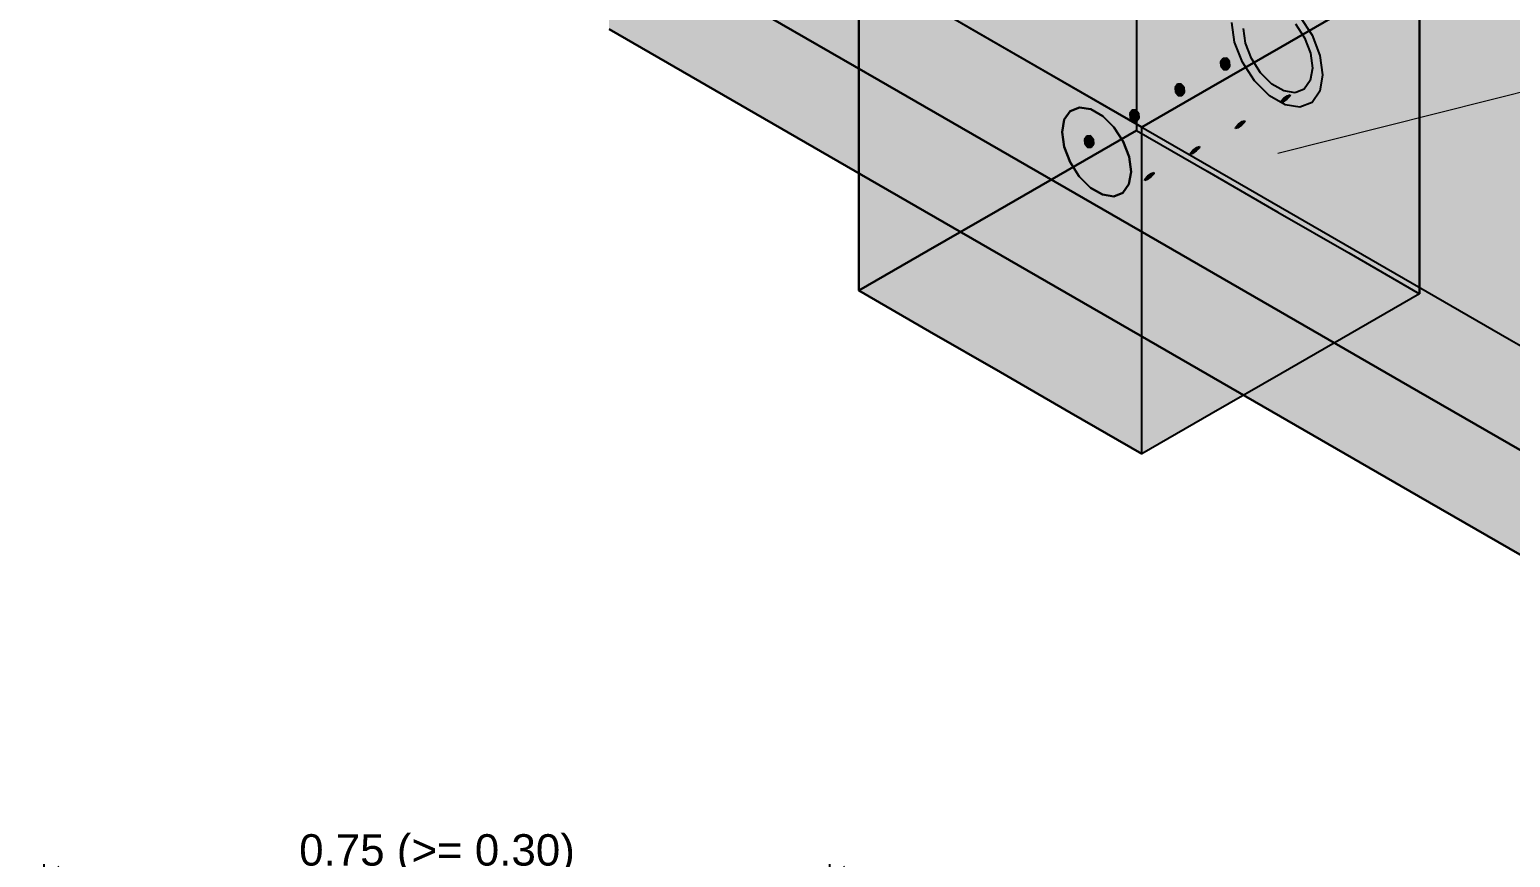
# Model space of a CAD drawing. Header units: metres. Extents: x 0 to 14.2, y 0 to 5.9.
# Drawn here: x 2.686 to 4.1, y 2.522 to 3.313 of the extents above; entities that cross this region are included whole.
import ezdxf

# ---------------------------------------------------------------- set-up
doc = ezdxf.new("R2010")
doc.units = ezdxf.units.M
doc.header["$LTSCALE"] = 0.25
doc.layers.add('COTAS', color=94, linetype='CONTINUOUS', lineweight=18)
doc.layers.add('LLAMADAS', color=30, linetype='CONTINUOUS', lineweight=18)
doc.layers.add('ISO-ARISTAS', color=8, linetype='CONTINUOUS')
doc.layers.add('ISO-CONCRETO-SUP', color=254, linetype='CONTINUOUS', true_color=0xe8e8e8)
doc.styles.get("Standard").update_dxf_attribs({"font": 'arial.ttf'})
doc.dimstyles.new('COT-10', dxfattribs={"dimscale": 0.01, "dimtxt": 3, "dimasz": 2.2, "dimexe": 1.6, "dimexo": 1.2, "dimgap": 1, "dimtad": 1, "dimzin": 0, "dimdsep": 46, "dimtxsty": 'Standard', "dimtsz": 1.4, "dimcen": 2.5, "dimclrd": 256, "dimclre": 256, "dimclrt": 7, "dimazin": 3, "dimtfac": 1, "dimtmove": 0, "dimatfit": 3})

msp = doc.modelspace()

# ---------------------------------------------------------------- linework, layer by layer
at = {"layer": 'ISO-ARISTAS', "color": 250}
for p, q in [((3.4969, 3.265), (3.2393, 3.4138)), ((3.4969, 3.265), (3.2393, 3.4138)), ((3.4969, 3.265), (3.2393, 3.4138)), ((3.2393, 3.4138), (3.4969, 3.265)), ((3.4779, 3.298), (3.4779, 3.376)), ((3.4779, 3.376), (3.4779, 3.298)), ((3.7429, 3.373), (3.7429, 3.295)), ((3.7429, 3.373), (3.7429, 3.295)), ((4.0131, 3.295), (4.0131, 3.373)), ((4.0131, 3.373), (4.0131, 3.295)), ((3.613, 3.298), (3.5454, 3.337)), ((3.613, 3.298), (3.5454, 3.337)), ((3.9468, 3.3348), (3.8806, 3.2965)), ((3.8806, 3.2965), (3.9468, 3.3348)), ((3.8989, 3.3259), (3.9105, 3.3081)), ((3.4969, 3.165), (3.2393, 3.3138)), ((3.2393, 3.3138), (3.4969, 3.165)), ((3.5835, 3.315), (3.8412, 3.1663)), ((3.5835, 3.315), (3.8412, 3.1663)), ((3.8366, 3.3015), (3.834, 3.3201)), ((3.847, 3.3003), (3.8451, 3.3145)), ((3.847, 3.3003), (3.8451, 3.3145)), ((3.8946, 3.319), (3.9033, 3.3054)), ((3.8946, 3.319), (3.9033, 3.3054)), ((3.4779, 3.22), (3.4779, 3.298)), ((3.4779, 3.298), (3.4779, 3.22)), ((3.6805, 3.259), (3.613, 3.298)), ((3.6805, 3.259), (3.613, 3.298)), ((3.7429, 3.295), (3.7429, 3.217)), ((3.7429, 3.295), (3.7429, 3.217)), ((3.8806, 3.2965), (3.8143, 3.2583)), ((3.8143, 3.2583), (3.8806, 3.2965)), ((3.8441, 3.2821), (3.8366, 3.3015)), ((3.8527, 3.2856), (3.847, 3.3003)), ((3.8527, 3.2856), (3.847, 3.3003)), ((3.9033, 3.3054), (3.909, 3.2907)), ((3.9033, 3.3054), (3.909, 3.2907)), ((3.9105, 3.3081), (3.918, 3.2887)), ((4.0131, 3.217), (4.0131, 3.295)), ((4.0131, 3.295), (4.0131, 3.217)), ((3.8255, 3.2859), (3.8232, 3.2826)), ((3.8232, 3.2826), (3.8234, 3.2782)), ((3.829, 3.286), (3.8255, 3.2859)), ((3.8317, 3.2829), (3.829, 3.286)), ((3.8319, 3.2785), (3.8317, 3.2829)), ((3.8556, 3.2643), (3.8441, 3.2821)), ((3.8614, 3.272), (3.8527, 3.2856)), ((3.8614, 3.272), (3.8527, 3.2856)), ((3.909, 3.2907), (3.9109, 3.2765)), ((3.909, 3.2907), (3.9109, 3.2765)), ((3.918, 3.2887), (3.9206, 3.2701)), ((3.8234, 3.2782), (3.8261, 3.2751)), ((3.8261, 3.2751), (3.8296, 3.2753)), ((3.8296, 3.2753), (3.8319, 3.2785)), ((3.8721, 3.2613), (3.8614, 3.272)), ((3.8721, 3.2613), (3.8614, 3.272)), ((3.9109, 3.2765), (3.9088, 3.2646)), ((3.9109, 3.2765), (3.9088, 3.2646)), ((3.9206, 3.2701), (3.918, 3.2545)), ((3.7546, 3.1163), (3.4969, 3.265)), ((3.7546, 3.1163), (3.4969, 3.265)), ((3.7546, 3.1163), (3.4969, 3.265)), ((3.4969, 3.265), (3.7546, 3.1163)), ((3.7481, 3.22), (3.6805, 3.259)), ((3.7481, 3.22), (3.6805, 3.259)), ((3.8143, 3.2583), (3.7481, 3.22)), ((3.7481, 3.22), (3.8143, 3.2583)), ((3.7822, 3.2611), (3.7799, 3.2579)), ((3.7799, 3.2579), (3.7801, 3.2534)), ((3.7801, 3.2534), (3.7828, 3.2504)), ((3.7857, 3.2612), (3.7822, 3.2611)), ((3.7884, 3.2582), (3.7857, 3.2612)), ((3.7863, 3.2505), (3.7886, 3.2537)), ((3.7886, 3.2537), (3.7884, 3.2582)), ((3.8698, 3.2502), (3.8556, 3.2643)), ((3.8835, 3.2547), (3.8721, 3.2613)), ((3.8835, 3.2547), (3.8721, 3.2613)), ((3.8943, 3.253), (3.8835, 3.2547)), ((3.8943, 3.253), (3.8835, 3.2547)), ((3.9031, 3.2565), (3.8943, 3.253)), ((3.9031, 3.2565), (3.8943, 3.253)), ((3.9088, 3.2646), (3.9031, 3.2565)), ((3.9088, 3.2646), (3.9031, 3.2565)), ((3.918, 3.2545), (3.9105, 3.2438)), ((3.6885, 3.239), (3.6797, 3.2355)), ((3.6797, 3.2355), (3.6885, 3.239)), ((3.6992, 3.2373), (3.6885, 3.239)), ((3.6885, 3.239), (3.6992, 3.2373)), ((3.7828, 3.2504), (3.7863, 3.2505)), ((3.8848, 3.2415), (3.8698, 3.2502)), ((3.8808, 3.2436), (3.881, 3.2449)), ((3.8831, 3.2444), (3.8808, 3.2436)), ((3.881, 3.2449), (3.8837, 3.2477)), ((3.8866, 3.2469), (3.8831, 3.2444)), ((3.8837, 3.2477), (3.8872, 3.2502)), ((3.8989, 3.2393), (3.8848, 3.2415)), ((3.8892, 3.2497), (3.8866, 3.2469)), ((3.8872, 3.2502), (3.8895, 3.2511)), ((3.8895, 3.2511), (3.8892, 3.2497)), ((3.9105, 3.2438), (3.8989, 3.2393)), ((3.6739, 3.2274), (3.6719, 3.2155)), ((3.6719, 3.2155), (3.6739, 3.2274)), ((3.6797, 3.2355), (3.6739, 3.2274)), ((3.6739, 3.2274), (3.6797, 3.2355)), ((3.7107, 3.2307), (3.6992, 3.2373)), ((3.6992, 3.2373), (3.7107, 3.2307)), ((3.7214, 3.22), (3.7107, 3.2307)), ((3.7107, 3.2307), (3.7214, 3.22)), ((3.7389, 3.2364), (3.7366, 3.2331)), ((3.7366, 3.2331), (3.7368, 3.2287)), ((3.7368, 3.2287), (3.7395, 3.2256)), ((3.7424, 3.2365), (3.7389, 3.2364)), ((3.7395, 3.2256), (3.743, 3.2258)), ((3.7451, 3.2334), (3.7424, 3.2365)), ((3.743, 3.2258), (3.7453, 3.229)), ((3.7453, 3.229), (3.7451, 3.2334)), ((3.8404, 3.223), (3.8439, 3.2255)), ((3.8459, 3.2249), (3.8433, 3.2222)), ((3.8439, 3.2255), (3.8462, 3.2263)), ((3.8462, 3.2263), (3.8459, 3.2249)), ((3.4779, 3.142), (3.4779, 3.22)), ((3.4779, 3.22), (3.4779, 3.142)), ((3.6719, 3.2155), (3.6738, 3.2013)), ((3.6738, 3.2013), (3.6719, 3.2155)), ((3.6766, 3.1787), (3.7429, 3.217)), ((3.7429, 3.217), (3.6766, 3.1787)), ((3.6956, 3.2116), (3.6933, 3.2084)), ((3.6991, 3.2117), (3.6956, 3.2116)), ((3.7018, 3.2087), (3.6991, 3.2117)), ((3.7301, 3.2064), (3.7214, 3.22)), ((3.7214, 3.22), (3.7301, 3.2064)), ((3.7429, 3.217), (3.8104, 3.178)), ((3.7429, 3.217), (3.8104, 3.178)), ((3.7481, 3.142), (3.7481, 3.22)), ((3.7481, 3.142), (3.7481, 3.22)), ((3.8374, 3.2188), (3.8377, 3.2202)), ((3.8398, 3.2196), (3.8374, 3.2188)), ((3.8377, 3.2202), (3.8404, 3.223)), ((3.8433, 3.2222), (3.8398, 3.2196)), ((4.0131, 3.139), (4.0131, 3.217)), ((4.0131, 3.217), (4.0131, 3.139)), ((3.6738, 3.2013), (3.6795, 3.1866)), ((3.6795, 3.1866), (3.6738, 3.2013)), ((3.6933, 3.2084), (3.6935, 3.2039)), ((3.6935, 3.2039), (3.6962, 3.2009)), ((3.6962, 3.2009), (3.6997, 3.201)), ((3.6997, 3.201), (3.702, 3.2042)), ((3.702, 3.2042), (3.7018, 3.2087)), ((3.7358, 3.1917), (3.7301, 3.2064)), ((3.7301, 3.2064), (3.7358, 3.1917)), ((3.7941, 3.1941), (3.7944, 3.1954)), ((3.7944, 3.1954), (3.7971, 3.1982)), ((3.8, 3.1974), (3.7965, 3.1949)), ((3.7971, 3.1982), (3.8006, 3.2007)), ((3.8026, 3.2002), (3.8, 3.1974)), ((3.8006, 3.2007), (3.8029, 3.2016)), ((3.8029, 3.2016), (3.8026, 3.2002)), ((3.6795, 3.1866), (3.6882, 3.173)), ((3.6882, 3.173), (3.6795, 3.1866)), ((3.7377, 3.1775), (3.7358, 3.1917)), ((3.7358, 3.1917), (3.7377, 3.1775)), ((3.7965, 3.1949), (3.7941, 3.1941)), ((3.6104, 3.1405), (3.6766, 3.1787)), ((3.6766, 3.1787), (3.6104, 3.1405)), ((3.6882, 3.173), (3.6989, 3.1623)), ((3.6989, 3.1623), (3.6882, 3.173)), ((3.7356, 3.1656), (3.7377, 3.1775)), ((3.7377, 3.1775), (3.7356, 3.1656)), ((3.7508, 3.1693), (3.7511, 3.1707)), ((3.7532, 3.1701), (3.7508, 3.1693)), ((3.7511, 3.1707), (3.7538, 3.1735)), ((3.7567, 3.1727), (3.7532, 3.1701)), ((3.7538, 3.1735), (3.7573, 3.176)), ((3.7593, 3.1754), (3.7567, 3.1727)), ((3.7573, 3.176), (3.7596, 3.1768)), ((3.7596, 3.1768), (3.7593, 3.1754)), ((3.8104, 3.178), (3.878, 3.139)), ((3.8104, 3.178), (3.878, 3.139)), ((3.7546, 3.0163), (3.4969, 3.165)), ((3.4969, 3.165), (3.7546, 3.0163)), ((3.6989, 3.1623), (3.7103, 3.1557)), ((3.7103, 3.1557), (3.6989, 3.1623)), ((3.7103, 3.1557), (3.7211, 3.154)), ((3.7211, 3.154), (3.7103, 3.1557)), ((3.7211, 3.154), (3.7299, 3.1575)), ((3.7299, 3.1575), (3.7211, 3.154)), ((3.7299, 3.1575), (3.7356, 3.1656)), ((3.7356, 3.1656), (3.7299, 3.1575)), ((3.8412, 3.1663), (4.0988, 3.0175)), ((3.8412, 3.1663), (4.0988, 3.0175)), ((3.4779, 3.064), (3.4779, 3.142)), ((3.4779, 3.142), (3.4779, 3.064)), ((3.5441, 3.1023), (3.6104, 3.1405)), ((3.6104, 3.1405), (3.5441, 3.1023)), ((3.7481, 3.064), (3.7481, 3.142)), ((3.7481, 3.064), (3.7481, 3.142)), ((3.878, 3.139), (3.9455, 3.1)), ((3.878, 3.139), (3.9455, 3.1)), ((4.0131, 3.061), (4.0131, 3.139)), ((4.0131, 3.139), (4.0131, 3.061)), ((4.0122, 2.9675), (3.7546, 3.1163)), ((4.0122, 2.9675), (3.7546, 3.1163)), ((4.0122, 2.9675), (3.7546, 3.1163)), ((3.7546, 3.1163), (4.0122, 2.9675)), ((3.4779, 3.064), (3.5441, 3.1023)), ((3.5441, 3.1023), (3.4779, 3.064)), ((3.9455, 3.1), (4.0131, 3.061)), ((3.9455, 3.1), (4.0131, 3.061)), ((3.5454, 3.025), (3.4779, 3.064)), ((3.4779, 3.064), (3.5454, 3.025)), ((3.7481, 2.986), (3.7481, 3.064)), ((3.7481, 2.986), (3.7481, 3.064)), ((4.0131, 3.061), (3.9468, 3.0228)), ((4.0131, 3.061), (3.9468, 3.0228)), ((3.613, 2.986), (3.5454, 3.025)), ((3.5454, 3.025), (3.613, 2.986)), ((4.0122, 2.8675), (3.7546, 3.0163)), ((3.7546, 3.0163), (4.0122, 2.8675)), ((3.9468, 3.0228), (3.8806, 2.9845)), ((3.9468, 3.0228), (3.8806, 2.9845)), ((4.0988, 3.0175), (4.3565, 2.8688)), ((4.0988, 3.0175), (4.3565, 2.8688)), ((3.6805, 2.947), (3.613, 2.986)), ((3.613, 2.986), (3.6805, 2.947)), ((3.7481, 2.908), (3.7481, 2.986)), ((3.7481, 2.908), (3.7481, 2.986)), ((3.8806, 2.9845), (3.8143, 2.9463)), ((3.8806, 2.9845), (3.8143, 2.9463)), ((4.2699, 2.8188), (4.0122, 2.9675)), ((4.2699, 2.8188), (4.0122, 2.9675)), ((4.2699, 2.8188), (4.0122, 2.9675)), ((4.0122, 2.9675), (4.2699, 2.8188)), ((3.7481, 2.908), (3.6805, 2.947)), ((3.6805, 2.947), (3.7481, 2.908)), ((3.8143, 2.9463), (3.7481, 2.908)), ((3.8143, 2.9463), (3.7481, 2.908)), ((4.2699, 2.7188), (4.0122, 2.8675)), ((4.0122, 2.8675), (4.2699, 2.7188))]:
    msp.add_line(p, q, dxfattribs=at)
at = {"layer": 'ISO-CONCRETO-SUP', "true_color": 0xadada8}
for points in [[(3.2393, 3.4138), (3.4969, 3.265), (3.2393, 3.6638), (3.4969, 3.515)], [(3.8412, 3.4163), (4.0988, 3.2675), (3.8412, 3.6663), (4.0988, 3.5175)], [(3.7546, 3.3663), (4.0122, 3.2175), (3.7546, 3.6163), (4.0122, 3.4675)], [(3.5835, 3.315), (3.8412, 3.1663), (3.5835, 3.565), (3.8412, 3.4163)], [(3.4969, 3.265), (3.7546, 3.1163), (3.4969, 3.515), (3.7546, 3.3663)], [(4.0988, 3.2675), (4.3565, 3.1188), (4.0988, 3.5175), (4.3565, 3.3688)], [(4.0122, 3.2175), (4.2699, 3.0688), (4.0122, 3.4675), (4.2699, 3.3188)], [(3.2393, 3.3138), (3.4969, 3.165), (3.2393, 3.4138), (3.4969, 3.265)], [(3.8412, 3.1663), (4.0988, 3.0175), (3.8412, 3.4163), (4.0988, 3.2675)], [(3.7546, 3.1163), (4.0122, 2.9675), (3.7546, 3.3663), (4.0122, 3.2175)], [(4.0988, 3.0175), (4.3565, 2.8688), (4.0988, 3.2675), (4.3565, 3.1188)], [(3.4969, 3.165), (3.7546, 3.0163), (3.4969, 3.265), (3.7546, 3.1163)], [(4.0122, 2.9675), (4.2699, 2.8188), (4.0122, 3.2175), (4.2699, 3.0688)], [(3.7546, 3.0163), (4.0122, 2.8675), (3.7546, 3.1163), (4.0122, 2.9675)], [(4.0122, 2.8675), (4.2699, 2.7188), (4.0122, 2.9675), (4.2699, 2.8188)]]:
    msp.add_solid(points, dxfattribs=at)
at = {"layer": 'ISO-CONCRETO-SUP', "true_color": 0xc0c0ba}
for points in [[(3.4125, 3.5137), (3.6701, 3.365), (3.2393, 3.4138), (3.4969, 3.265)], [(3.5857, 3.5137), (3.8433, 3.365), (3.4125, 3.4138), (3.6701, 3.265)], [(3.8433, 3.465), (4.101, 3.3163), (3.6701, 3.365), (3.9278, 3.2163)], [(4.0165, 3.465), (4.2742, 3.3163), (3.8433, 3.365), (4.101, 3.2163)], [(3.3259, 3.4638), (3.5835, 3.315), (3.2393, 3.4138), (3.4969, 3.265)], [(3.4125, 3.4138), (3.6701, 3.265), (3.2393, 3.3138), (3.4969, 3.165)], [(3.6701, 3.365), (3.9278, 3.2163), (3.4969, 3.265), (3.7546, 3.1163)], [(3.8433, 3.365), (4.101, 3.2163), (3.6701, 3.265), (3.9278, 3.1163)], [(3.5835, 3.315), (3.8412, 3.1663), (3.4969, 3.265), (3.7546, 3.1163)], [(4.101, 3.3163), (4.3586, 3.1675), (3.9278, 3.2163), (4.1854, 3.0675)], [(3.6701, 3.265), (3.9278, 3.1163), (3.4969, 3.165), (3.7546, 3.0163)], [(3.9278, 3.2163), (4.1854, 3.0675), (3.7546, 3.1163), (4.0122, 2.9675)], [(4.101, 3.2163), (4.3586, 3.0675), (3.9278, 3.1163), (4.1854, 2.9675)], [(3.8412, 3.1663), (4.0988, 3.0175), (3.7546, 3.1163), (4.0122, 2.9675)], [(3.9278, 3.1163), (4.1854, 2.9675), (3.7546, 3.0163), (4.0122, 2.8675)], [(4.1854, 3.0675), (4.4431, 2.9188), (4.0122, 2.9675), (4.2699, 2.8188)], [(4.0988, 3.0175), (4.3565, 2.8688), (4.0122, 2.9675), (4.2699, 2.8188)], [(4.1854, 2.9675), (4.4431, 2.8188), (4.0122, 2.8675), (4.2699, 2.7188)]]:
    msp.add_solid(points, dxfattribs=at)
at = {"layer": 'ISO-CONCRETO-SUP', "true_color": 0x9babaf}
for points in [[(3.5441, 3.3363), (3.4779, 3.298), (3.5441, 3.4143), (3.4779, 3.376)], [(3.6766, 3.3348), (3.6104, 3.2965), (3.6766, 3.4127), (3.6104, 3.3745)], [(3.6104, 3.2965), (3.5441, 3.2583), (3.6104, 3.3745), (3.5441, 3.3363)], [(3.7429, 3.295), (3.6766, 3.2568), (3.7429, 3.373), (3.6766, 3.3348)], [(4.0131, 3.295), (3.9468, 3.2568), (4.0131, 3.373), (3.9468, 3.3348)], [(3.5441, 3.2583), (3.4779, 3.22), (3.5441, 3.3363), (3.4779, 3.298)], [(3.6766, 3.2568), (3.6104, 3.2185), (3.6766, 3.3348), (3.6104, 3.2965)], [(3.9468, 3.2568), (3.8806, 3.2185), (3.9468, 3.3348), (3.8806, 3.2965)], [(3.6104, 3.2185), (3.5441, 3.1803), (3.6104, 3.2965), (3.5441, 3.2583)], [(3.7429, 3.217), (3.6766, 3.1787), (3.7429, 3.295), (3.6766, 3.2568)], [(3.8806, 3.2185), (3.8143, 3.1803), (3.8806, 3.2965), (3.8143, 3.2583)], [(4.0131, 3.217), (3.9468, 3.1787), (4.0131, 3.295), (3.9468, 3.2568)], [(3.5441, 3.1803), (3.4779, 3.142), (3.5441, 3.2583), (3.4779, 3.22)], [(3.6766, 3.1787), (3.6104, 3.1405), (3.6766, 3.2568), (3.6104, 3.2185)], [(3.8143, 3.1803), (3.7481, 3.142), (3.8143, 3.2583), (3.7481, 3.22)], [(3.9468, 3.1787), (3.8806, 3.1405), (3.9468, 3.2568), (3.8806, 3.2185)], [(3.6104, 3.1405), (3.5441, 3.1023), (3.6104, 3.2185), (3.5441, 3.1803)], [(3.8806, 3.1405), (3.8143, 3.1023), (3.8806, 3.2185), (3.8143, 3.1803)], [(4.0131, 3.139), (3.9468, 3.1008), (4.0131, 3.217), (3.9468, 3.1787)], [(3.5441, 3.1023), (3.4779, 3.064), (3.5441, 3.1803), (3.4779, 3.142)], [(3.8143, 3.1023), (3.7481, 3.064), (3.8143, 3.1803), (3.7481, 3.142)], [(3.9468, 3.1008), (3.8806, 3.0625), (3.9468, 3.1787), (3.8806, 3.1405)], [(3.8806, 3.0625), (3.8143, 3.0243), (3.8806, 3.1405), (3.8143, 3.1023)], [(4.0131, 3.061), (3.9468, 3.0228), (4.0131, 3.139), (3.9468, 3.1008)], [(3.8143, 3.0243), (3.7481, 2.986), (3.8143, 3.1023), (3.7481, 3.064)], [(3.9468, 3.0228), (3.8806, 2.9845), (3.9468, 3.1008), (3.8806, 3.0625)], [(3.8806, 2.9845), (3.8143, 2.9463), (3.8806, 3.0625), (3.8143, 3.0243)], [(3.8143, 2.9463), (3.7481, 2.908), (3.8143, 3.0243), (3.7481, 2.986)]]:
    msp.add_solid(points, dxfattribs=at)
at = {"layer": 'ISO-CONCRETO-SUP', "true_color": 0xadbfc4}
for points in [[(3.8104, 3.334), (3.878, 3.295), (3.8104, 3.412), (3.878, 3.373)], [(3.9455, 3.334), (4.0131, 3.295), (3.9455, 3.412), (4.0131, 3.373)], [(3.4779, 3.298), (3.5454, 3.259), (3.4779, 3.376), (3.5454, 3.337)], [(3.7429, 3.295), (3.8104, 3.256), (3.7429, 3.373), (3.8104, 3.334)], [(3.878, 3.295), (3.9455, 3.256), (3.878, 3.373), (3.9455, 3.334)], [(3.5454, 3.259), (3.613, 3.22), (3.5454, 3.337), (3.613, 3.298)], [(3.8104, 3.256), (3.878, 3.217), (3.8104, 3.334), (3.878, 3.295)], [(3.9455, 3.256), (4.0131, 3.217), (3.9455, 3.334), (4.0131, 3.295)], [(3.4779, 3.22), (3.5454, 3.181), (3.4779, 3.298), (3.5454, 3.259)], [(3.613, 3.22), (3.6805, 3.181), (3.613, 3.298), (3.6805, 3.259)], [(3.7429, 3.217), (3.8104, 3.178), (3.7429, 3.295), (3.8104, 3.256)], [(3.878, 3.217), (3.9455, 3.178), (3.878, 3.295), (3.9455, 3.256)], [(3.5454, 3.181), (3.613, 3.142), (3.5454, 3.259), (3.613, 3.22)], [(3.6805, 3.181), (3.7481, 3.142), (3.6805, 3.259), (3.7481, 3.22)], [(3.8104, 3.178), (3.878, 3.139), (3.8104, 3.256), (3.878, 3.217)], [(3.9455, 3.178), (4.0131, 3.139), (3.9455, 3.256), (4.0131, 3.217)], [(3.4779, 3.142), (3.5454, 3.103), (3.4779, 3.22), (3.5454, 3.181)], [(3.613, 3.142), (3.6805, 3.103), (3.613, 3.22), (3.6805, 3.181)], [(3.878, 3.139), (3.9455, 3.1), (3.878, 3.217), (3.9455, 3.178)], [(3.5454, 3.103), (3.613, 3.064), (3.5454, 3.181), (3.613, 3.142)], [(3.6805, 3.103), (3.7481, 3.064), (3.6805, 3.181), (3.7481, 3.142)], [(3.9455, 3.1), (4.0131, 3.061), (3.9455, 3.178), (4.0131, 3.139)], [(3.4779, 3.064), (3.5454, 3.025), (3.4779, 3.142), (3.5454, 3.103)], [(3.613, 3.064), (3.6805, 3.025), (3.613, 3.142), (3.6805, 3.103)], [(3.5454, 3.025), (3.613, 2.986), (3.5454, 3.103), (3.613, 3.064)], [(3.6805, 3.025), (3.7481, 2.986), (3.6805, 3.103), (3.7481, 3.064)], [(3.613, 2.986), (3.6805, 2.947), (3.613, 3.064), (3.6805, 3.025)], [(3.6805, 2.947), (3.7481, 2.908), (3.6805, 3.025), (3.7481, 2.986)]]:
    msp.add_solid(points, dxfattribs=at)
at = {"layer": 'ISO-CONCRETO-SUP', "true_color": 0xc0d4d9}
for points in [[(3.6117, 3.3753), (3.6792, 3.3363), (3.5454, 3.337), (3.613, 3.298)], [(3.7455, 3.3745), (3.813, 3.3355), (3.6792, 3.3363), (3.7468, 3.2973)], [(3.8793, 3.3738), (3.9468, 3.3348), (3.813, 3.3355), (3.8806, 3.2965)], [(3.6792, 3.3363), (3.7468, 3.2973), (3.613, 3.298), (3.6805, 3.259)], [(3.813, 3.3355), (3.8806, 3.2965), (3.7468, 3.2973), (3.8143, 3.2583)], [(3.7468, 3.2973), (3.8143, 3.2583), (3.6805, 3.259), (3.7481, 3.22)], [(3.7429, 3.217), (3.8104, 3.178), (3.6766, 3.1787), (3.7442, 3.1397)], [(3.6766, 3.1787), (3.7442, 3.1397), (3.6104, 3.1405), (3.6779, 3.1015)], [(3.8104, 3.178), (3.878, 3.139), (3.7442, 3.1397), (3.8117, 3.1008)], [(3.6104, 3.1405), (3.6779, 3.1015), (3.5441, 3.1023), (3.6117, 3.0633)], [(3.7442, 3.1397), (3.8117, 3.1008), (3.6779, 3.1015), (3.7455, 3.0625)], [(3.878, 3.139), (3.9455, 3.1), (3.8117, 3.1008), (3.8793, 3.0618)], [(3.5441, 3.1023), (3.6117, 3.0633), (3.4779, 3.064), (3.5454, 3.025)], [(3.6779, 3.1015), (3.7455, 3.0625), (3.6117, 3.0633), (3.6792, 3.0243)], [(3.8117, 3.1008), (3.8793, 3.0618), (3.7455, 3.0625), (3.813, 3.0235)], [(3.9455, 3.1), (4.0131, 3.061), (3.8793, 3.0618), (3.9468, 3.0228)], [(3.6117, 3.0633), (3.6792, 3.0243), (3.5454, 3.025), (3.613, 2.986)], [(3.7455, 3.0625), (3.813, 3.0235), (3.6792, 3.0243), (3.7468, 2.9853)], [(3.8793, 3.0618), (3.9468, 3.0228), (3.813, 3.0235), (3.8806, 2.9845)], [(3.6792, 3.0243), (3.7468, 2.9853), (3.613, 2.986), (3.6805, 2.947)], [(3.813, 3.0235), (3.8806, 2.9845), (3.7468, 2.9853), (3.8143, 2.9463)], [(3.7468, 2.9853), (3.8143, 2.9463), (3.6805, 2.947), (3.7481, 2.908)]]:
    msp.add_solid(points, dxfattribs=at)
at = {"layer": 'ISO-CONCRETO-SUP', "true_color": 0x839bb3}
for points in [[(3.8529, 3.3345), (3.8617, 3.338), (3.8096, 3.3098), (3.8184, 3.3132)], [(3.8096, 3.3098), (3.8184, 3.3132), (3.7663, 3.285), (3.7751, 3.2885)], [(3.7663, 3.285), (3.7751, 3.2885), (3.723, 3.2603), (3.7318, 3.2637)], [(3.723, 3.2603), (3.7318, 3.2637), (3.6797, 3.2355), (3.6885, 3.239)], [(3.9031, 3.2565), (3.8943, 3.253), (3.8598, 3.2317), (3.851, 3.2283)], [(3.8598, 3.2317), (3.851, 3.2283), (3.8165, 3.207), (3.8077, 3.2035)], [(3.8165, 3.207), (3.8077, 3.2035), (3.7732, 3.1822), (3.7644, 3.1788)], [(3.7732, 3.1822), (3.7644, 3.1788), (3.7299, 3.1575), (3.7211, 3.154)]]:
    msp.add_solid(points, dxfattribs=at)
at = {"layer": 'ISO-CONCRETO-SUP', "true_color": 0x95b1cb}
for points in [[(3.8617, 3.338), (3.8724, 3.3363), (3.8184, 3.3132), (3.8291, 3.3116)], [(3.8184, 3.3132), (3.8291, 3.3116), (3.7751, 3.2885), (3.7858, 3.2868)], [(3.7751, 3.2885), (3.7858, 3.2868), (3.7318, 3.2637), (3.7425, 3.2621)], [(3.7318, 3.2637), (3.7425, 3.2621), (3.6885, 3.239), (3.6992, 3.2373)], [(3.8943, 3.253), (3.8835, 3.2547), (3.851, 3.2283), (3.8402, 3.2299)], [(3.851, 3.2283), (3.8402, 3.2299), (3.8077, 3.2035), (3.7969, 3.2052)], [(3.8077, 3.2035), (3.7969, 3.2052), (3.7644, 3.1788), (3.7536, 3.1804)], [(3.7644, 3.1788), (3.7536, 3.1804), (3.7211, 3.154), (3.7103, 3.1557)]]:
    msp.add_solid(points, dxfattribs=at)
at = {"layer": 'ISO-CONCRETO-SUP', "true_color": 0x797976}
for points in [[(3.9206, 3.2701), (3.8366, 3.3357), (3.8441, 3.3464)], [(3.9206, 3.2701), (3.8441, 3.3464), (3.8556, 3.3509)], [(3.9206, 3.2701), (3.8556, 3.3509), (3.8698, 3.3487)], [(3.9206, 3.2701), (3.8698, 3.3487), (3.8848, 3.34)], [(3.9206, 3.2701), (3.8848, 3.34), (3.8989, 3.3259)], [(3.9206, 3.2701), (3.834, 3.3201), (3.8366, 3.3357)], [(3.9206, 3.2701), (3.8989, 3.3259), (3.9105, 3.3081)], [(3.9206, 3.2701), (3.8366, 3.3015), (3.834, 3.3201)], [(3.9206, 3.2701), (3.8441, 3.2821), (3.8366, 3.3015)], [(3.9206, 3.2701), (3.9105, 3.3081), (3.918, 3.2887)], [(3.9206, 3.2701), (3.8556, 3.2643), (3.8441, 3.2821)], [(3.9206, 3.2701), (3.8698, 3.2502), (3.8556, 3.2643)], [(3.9206, 3.2701), (3.8848, 3.2415), (3.8698, 3.2502)], [(3.9206, 3.2701), (3.8989, 3.2393), (3.8848, 3.2415)], [(3.9206, 3.2701), (3.9105, 3.2438), (3.8989, 3.2393)], [(3.9206, 3.2701), (3.918, 3.2545), (3.9105, 3.2438)]]:
    msp.add_solid(points, dxfattribs=at)
at = {"layer": 'ISO-CONCRETO-SUP', "true_color": 0x92adc7}
for points in [[(3.878, 3.2955), (3.8529, 3.3345), (3.8617, 3.338)], [(3.878, 3.2955), (3.8617, 3.338), (3.8724, 3.3363)], [(3.878, 3.2955), (3.8451, 3.3145), (3.8471, 3.3264)], [(3.878, 3.2955), (3.8471, 3.3264), (3.8529, 3.3345)], [(3.878, 3.2955), (3.8724, 3.3363), (3.8839, 3.3297)], [(3.878, 3.2955), (3.8839, 3.3297), (3.8946, 3.319)], [(3.878, 3.2955), (3.847, 3.3003), (3.8451, 3.3145)], [(3.878, 3.2955), (3.8946, 3.319), (3.9033, 3.3054)], [(3.878, 3.2955), (3.8527, 3.2856), (3.847, 3.3003)], [(3.878, 3.2955), (3.8614, 3.272), (3.8527, 3.2856)], [(3.878, 3.2955), (3.8721, 3.2613), (3.8614, 3.272)], [(3.878, 3.2955), (3.8835, 3.2547), (3.8721, 3.2613)], [(3.878, 3.2955), (3.9033, 3.3054), (3.909, 3.2907)], [(3.878, 3.2955), (3.8943, 3.253), (3.8835, 3.2547)], [(3.878, 3.2955), (3.9031, 3.2565), (3.8943, 3.253)], [(3.878, 3.2955), (3.9088, 3.2646), (3.9031, 3.2565)], [(3.878, 3.2955), (3.9109, 3.2765), (3.9088, 3.2646)], [(3.878, 3.2955), (3.909, 3.2907), (3.9109, 3.2765)], [(3.7048, 3.1965), (3.6797, 3.2355), (3.6885, 3.239)], [(3.7048, 3.1965), (3.6885, 3.239), (3.6992, 3.2373)], [(3.7048, 3.1965), (3.6719, 3.2155), (3.6739, 3.2274)], [(3.7048, 3.1965), (3.6739, 3.2274), (3.6797, 3.2355)], [(3.7048, 3.1965), (3.6992, 3.2373), (3.7107, 3.2307)], [(3.7048, 3.1965), (3.7107, 3.2307), (3.7214, 3.22)], [(3.7048, 3.1965), (3.6738, 3.2013), (3.6719, 3.2155)], [(3.7048, 3.1965), (3.7214, 3.22), (3.7301, 3.2064)], [(3.7048, 3.1965), (3.6795, 3.1866), (3.6738, 3.2013)], [(3.7048, 3.1965), (3.6882, 3.173), (3.6795, 3.1866)], [(3.7048, 3.1965), (3.6989, 3.1623), (3.6882, 3.173)], [(3.7048, 3.1965), (3.7103, 3.1557), (3.6989, 3.1623)], [(3.7048, 3.1965), (3.7301, 3.2064), (3.7358, 3.1917)], [(3.7048, 3.1965), (3.7211, 3.154), (3.7103, 3.1557)], [(3.7048, 3.1965), (3.7299, 3.1575), (3.7211, 3.154)], [(3.7048, 3.1965), (3.7356, 3.1656), (3.7299, 3.1575)], [(3.7048, 3.1965), (3.7377, 3.1775), (3.7356, 3.1656)], [(3.7048, 3.1965), (3.7358, 3.1917), (3.7377, 3.1775)]]:
    msp.add_solid(points, dxfattribs=at)
at = {"layer": 'ISO-CONCRETO-SUP', "true_color": 0x788fa4}
for points in [[(3.8451, 3.3145), (3.8471, 3.3264), (3.8018, 3.2898), (3.8038, 3.3016)], [(3.8018, 3.2898), (3.8038, 3.3016), (3.7585, 3.265), (3.7605, 3.2769)], [(3.7585, 3.265), (3.7605, 3.2769), (3.7152, 3.2403), (3.7172, 3.2521)], [(3.9109, 3.2765), (3.9088, 3.2646), (3.8676, 3.2518), (3.8655, 3.2399)], [(3.7152, 3.2403), (3.7172, 3.2521), (3.6719, 3.2155), (3.6739, 3.2274)], [(3.8676, 3.2518), (3.8655, 3.2399), (3.8243, 3.227), (3.8222, 3.2151)], [(3.8243, 3.227), (3.8222, 3.2151), (3.781, 3.2023), (3.7789, 3.1904)], [(3.781, 3.2023), (3.7789, 3.1904), (3.7377, 3.1775), (3.7356, 3.1656)]]:
    msp.add_solid(points, dxfattribs=at)
at = {"layer": 'ISO-CONCRETO-SUP', "true_color": 0x687c8e}
for points in [[(3.8471, 3.3264), (3.8529, 3.3345), (3.8038, 3.3016), (3.8096, 3.3098)], [(3.8038, 3.3016), (3.8096, 3.3098), (3.7605, 3.2769), (3.7663, 3.285)], [(3.7605, 3.2769), (3.7663, 3.285), (3.7172, 3.2521), (3.723, 3.2603)], [(3.7172, 3.2521), (3.723, 3.2603), (3.6739, 3.2274), (3.6797, 3.2355)], [(3.9088, 3.2646), (3.9031, 3.2565), (3.8655, 3.2399), (3.8598, 3.2317)], [(3.8655, 3.2399), (3.8598, 3.2317), (3.8222, 3.2151), (3.8165, 3.207)], [(3.8222, 3.2151), (3.8165, 3.207), (3.7789, 3.1904), (3.7732, 3.1822)], [(3.7789, 3.1904), (3.7732, 3.1822), (3.7356, 3.1656), (3.7299, 3.1575)]]:
    msp.add_solid(points, dxfattribs=at)
at = {"layer": 'ISO-CONCRETO-SUP', "true_color": 0xa1c0dc}
for points in [[(3.8724, 3.3363), (3.8839, 3.3297), (3.8291, 3.3116), (3.8406, 3.305)], [(3.8291, 3.3116), (3.8406, 3.305), (3.7858, 3.2868), (3.7973, 3.2802)], [(3.7858, 3.2868), (3.7973, 3.2802), (3.7425, 3.2621), (3.754, 3.2555)], [(3.7425, 3.2621), (3.754, 3.2555), (3.6992, 3.2373), (3.7107, 3.2307)], [(3.8835, 3.2547), (3.8721, 3.2613), (3.8402, 3.2299), (3.8288, 3.2365)], [(3.8402, 3.2299), (3.8288, 3.2365), (3.7969, 3.2052), (3.7855, 3.2118)], [(3.7969, 3.2052), (3.7855, 3.2118), (3.7536, 3.1804), (3.7422, 3.187)], [(3.7536, 3.1804), (3.7422, 3.187), (3.7103, 3.1557), (3.6989, 3.1623)]]:
    msp.add_solid(points, dxfattribs=at)
at = {"layer": 'ISO-CONCRETO-SUP', "true_color": 0xa7c6e4}
for points in [[(3.8839, 3.3297), (3.8946, 3.319), (3.8406, 3.305), (3.8513, 3.2942)], [(3.8406, 3.305), (3.8513, 3.2942), (3.7973, 3.2802), (3.808, 3.2695)], [(3.7973, 3.2802), (3.808, 3.2695), (3.754, 3.2555), (3.7647, 3.2447)], [(3.8721, 3.2613), (3.8614, 3.272), (3.8288, 3.2365), (3.8181, 3.2473)], [(3.754, 3.2555), (3.7647, 3.2447), (3.7107, 3.2307), (3.7214, 3.22)], [(3.8288, 3.2365), (3.8181, 3.2473), (3.7855, 3.2118), (3.7748, 3.2225)], [(3.7855, 3.2118), (3.7748, 3.2225), (3.7422, 3.187), (3.7315, 3.1978)], [(3.7422, 3.187), (3.7315, 3.1978), (3.6989, 3.1623), (3.6882, 3.173)]]:
    msp.add_solid(points, dxfattribs=at)
at = {"layer": 'ISO-CONCRETO-SUP', "true_color": 0x8ca6bf}
for points in [[(3.847, 3.3003), (3.8451, 3.3145), (3.8037, 3.2756), (3.8018, 3.2898)], [(3.8037, 3.2756), (3.8018, 3.2898), (3.7604, 3.2508), (3.7585, 3.265)], [(3.909, 3.2907), (3.9109, 3.2765), (3.8657, 3.2659), (3.8676, 3.2518)], [(3.7604, 3.2508), (3.7585, 3.265), (3.7171, 3.2261), (3.7152, 3.2403)], [(3.8657, 3.2659), (3.8676, 3.2518), (3.8224, 3.2412), (3.8243, 3.227)], [(3.7171, 3.2261), (3.7152, 3.2403), (3.6738, 3.2013), (3.6719, 3.2155)], [(3.8224, 3.2412), (3.8243, 3.227), (3.7791, 3.2164), (3.781, 3.2023)], [(3.7791, 3.2164), (3.781, 3.2023), (3.7358, 3.1917), (3.7377, 3.1775)]]:
    msp.add_solid(points, dxfattribs=at)
at = {"layer": 'ISO-CONCRETO-SUP', "true_color": 0xa5c4e1}
for points in [[(3.8946, 3.319), (3.9033, 3.3054), (3.8513, 3.2942), (3.86, 3.2807)], [(3.8513, 3.2942), (3.86, 3.2807), (3.808, 3.2695), (3.8167, 3.2559)], [(3.8614, 3.272), (3.8527, 3.2856), (3.8181, 3.2473), (3.8094, 3.2608)], [(3.808, 3.2695), (3.8167, 3.2559), (3.7647, 3.2447), (3.7734, 3.2312)], [(3.8181, 3.2473), (3.8094, 3.2608), (3.7748, 3.2225), (3.7661, 3.2361)], [(3.7647, 3.2447), (3.7734, 3.2312), (3.7214, 3.22), (3.7301, 3.2064)], [(3.7748, 3.2225), (3.7661, 3.2361), (3.7315, 3.1978), (3.7228, 3.2113)], [(3.7315, 3.1978), (3.7228, 3.2113), (3.6882, 3.173), (3.6795, 3.1866)]]:
    msp.add_solid(points, dxfattribs=at)
at = {"layer": 'ISO-CONCRETO-SUP', "true_color": 0x9bb9d5}
for points in [[(3.8527, 3.2856), (3.847, 3.3003), (3.8094, 3.2608), (3.8037, 3.2756)], [(3.9033, 3.3054), (3.909, 3.2907), (3.86, 3.2807), (3.8657, 3.2659)], [(3.86, 3.2807), (3.8657, 3.2659), (3.8167, 3.2559), (3.8224, 3.2412)], [(3.8094, 3.2608), (3.8037, 3.2756), (3.7661, 3.2361), (3.7604, 3.2508)], [(3.8167, 3.2559), (3.8224, 3.2412), (3.7734, 3.2312), (3.7791, 3.2164)], [(3.7661, 3.2361), (3.7604, 3.2508), (3.7228, 3.2113), (3.7171, 3.2261)], [(3.7228, 3.2113), (3.7171, 3.2261), (3.6795, 3.1866), (3.6738, 3.2013)], [(3.7734, 3.2312), (3.7791, 3.2164), (3.7301, 3.2064), (3.7358, 3.1917)]]:
    msp.add_solid(points, dxfattribs=at)
at = {"layer": 'ISO-CONCRETO-SUP', "true_color": 0x2d3035}
for points in [[(3.8234, 3.2782), (3.8255, 3.2859), (3.8232, 3.2826)], [(3.8234, 3.2782), (3.8317, 3.2829), (3.829, 3.286)], [(3.8234, 3.2782), (3.829, 3.286), (3.8255, 3.2859)], [(3.8234, 3.2782), (3.8319, 3.2785), (3.8317, 3.2829)], [(3.8234, 3.2782), (3.8296, 3.2753), (3.8319, 3.2785)], [(3.8234, 3.2782), (3.8261, 3.2751), (3.8296, 3.2753)], [(3.7801, 3.2534), (3.7822, 3.2611), (3.7799, 3.2579)], [(3.7801, 3.2534), (3.7884, 3.2582), (3.7857, 3.2612)], [(3.7801, 3.2534), (3.7857, 3.2612), (3.7822, 3.2611)], [(3.7801, 3.2534), (3.7886, 3.2537), (3.7884, 3.2582)], [(3.7801, 3.2534), (3.7863, 3.2505), (3.7886, 3.2537)], [(3.7801, 3.2534), (3.7828, 3.2504), (3.7863, 3.2505)], [(3.7368, 3.2287), (3.7389, 3.2364), (3.7366, 3.2331)], [(3.7368, 3.2287), (3.7451, 3.2334), (3.7424, 3.2365)], [(3.7368, 3.2287), (3.7424, 3.2365), (3.7389, 3.2364)], [(3.7368, 3.2287), (3.7453, 3.229), (3.7451, 3.2334)], [(3.7368, 3.2287), (3.743, 3.2258), (3.7453, 3.229)], [(3.7368, 3.2287), (3.7395, 3.2256), (3.743, 3.2258)], [(3.6935, 3.2039), (3.6956, 3.2116), (3.6933, 3.2084)], [(3.6935, 3.2039), (3.7018, 3.2087), (3.6991, 3.2117)], [(3.6935, 3.2039), (3.6991, 3.2117), (3.6956, 3.2116)], [(3.6935, 3.2039), (3.702, 3.2042), (3.7018, 3.2087)], [(3.6935, 3.2039), (3.6997, 3.201), (3.702, 3.2042)], [(3.6935, 3.2039), (3.6962, 3.2009), (3.6997, 3.201)]]:
    msp.add_solid(points, dxfattribs=at)
at = {"layer": 'ISO-CONCRETO-SUP', "true_color": 0x1e2023}
for points in [[(3.8892, 3.2497), (3.8831, 3.2444), (3.8808, 3.2436)], [(3.8892, 3.2497), (3.8808, 3.2436), (3.881, 3.2449)], [(3.8892, 3.2497), (3.881, 3.2449), (3.8837, 3.2477)], [(3.8892, 3.2497), (3.8866, 3.2469), (3.8831, 3.2444)], [(3.8892, 3.2497), (3.8837, 3.2477), (3.8872, 3.2502)], [(3.8892, 3.2497), (3.8872, 3.2502), (3.8895, 3.2511)], [(3.8459, 3.2249), (3.8398, 3.2196), (3.8374, 3.2188)], [(3.8459, 3.2249), (3.8374, 3.2188), (3.8377, 3.2202)], [(3.8459, 3.2249), (3.8377, 3.2202), (3.8404, 3.223)], [(3.8459, 3.2249), (3.8433, 3.2222), (3.8398, 3.2196)], [(3.8459, 3.2249), (3.8404, 3.223), (3.8439, 3.2255)], [(3.8459, 3.2249), (3.8439, 3.2255), (3.8462, 3.2263)], [(3.8026, 3.2002), (3.7965, 3.1949), (3.7941, 3.1941)], [(3.8026, 3.2002), (3.7941, 3.1941), (3.7944, 3.1954)], [(3.8026, 3.2002), (3.7944, 3.1954), (3.7971, 3.1982)], [(3.8026, 3.2002), (3.8, 3.1974), (3.7965, 3.1949)], [(3.8026, 3.2002), (3.7971, 3.1982), (3.8006, 3.2007)], [(3.8026, 3.2002), (3.8006, 3.2007), (3.8029, 3.2016)], [(3.7593, 3.1754), (3.7532, 3.1701), (3.7508, 3.1693)], [(3.7593, 3.1754), (3.7508, 3.1693), (3.7511, 3.1707)], [(3.7593, 3.1754), (3.7511, 3.1707), (3.7538, 3.1735)], [(3.7593, 3.1754), (3.7567, 3.1727), (3.7532, 3.1701)], [(3.7593, 3.1754), (3.7538, 3.1735), (3.7573, 3.176)], [(3.7593, 3.1754), (3.7573, 3.176), (3.7596, 3.1768)]]:
    msp.add_solid(points, dxfattribs=at)
at = {"layer": 'LLAMADAS'}
msp.add_line((5.56, 3.6183), (3.878, 3.195), dxfattribs=at)
msp.add_solid([(3.878, 3.195), (3.9012, 3.1929), (3.8974, 3.2078)], dxfattribs=at)

# ---------------------------------------------------------------- dimensions: what is measured, and where the dimension line sits
at = {"layer": 'COTAS'}
msp.add_linear_dim(base=(2.7, 2.5), p1=(2.7, 2.35), p2=(3.45, 2.35), text='0.75 (>= 0.30)', dimstyle='COT-10', dxfattribs=at).render()

doc.saveas('drawing.dxf')
